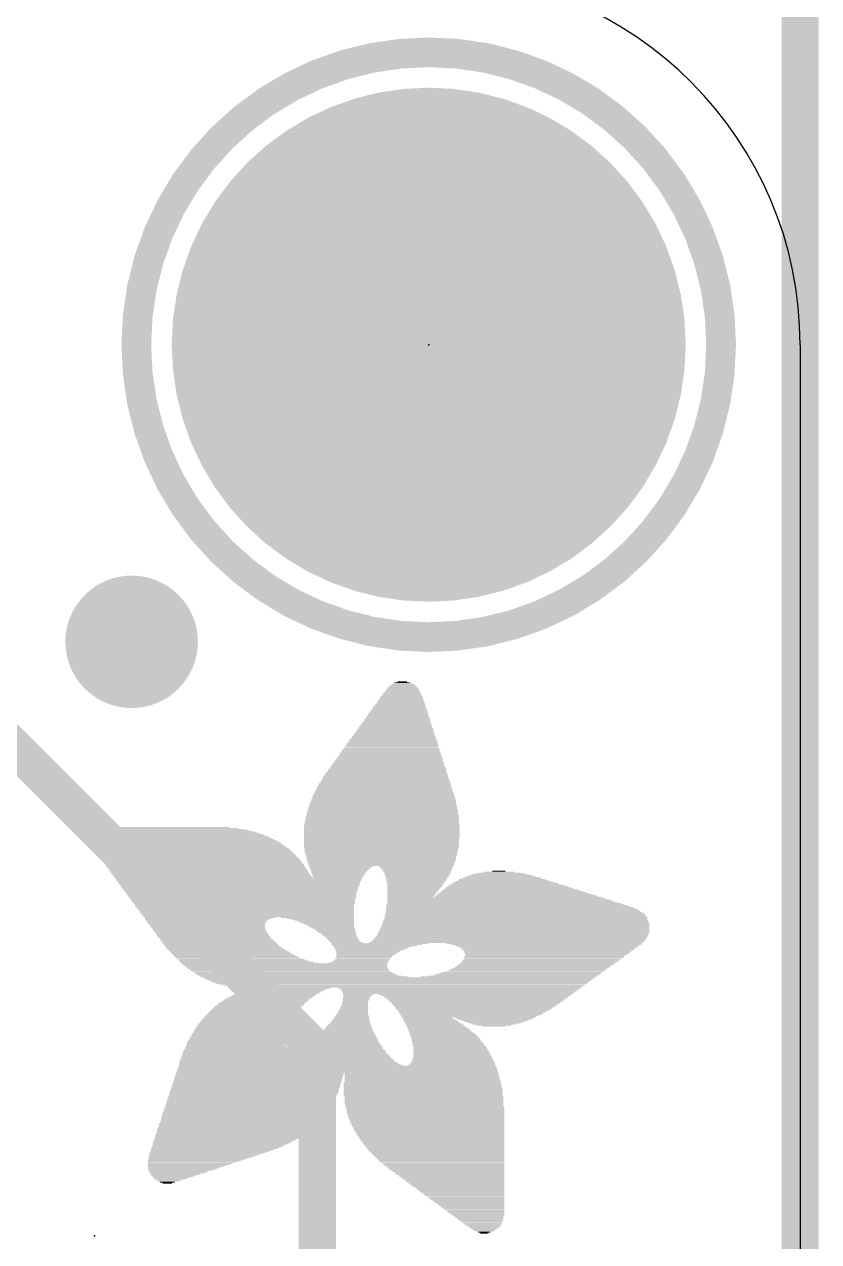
# Model space of a CAD drawing. Extents: x -0.1 to 25.5, y -0.1 to 27.2.
# Drawn here: x 20.09 to 25.53, y 14.19 to 22.51 of the extents above; entities that cross this region are included whole.
import ezdxf

# ---------------------------------------------------------------- set-up
doc = ezdxf.new("R2010")
doc.units = 0
for name, color, linetype in [('1', 12, 'CONTINUOUS'), ('16', 132, 'CONTINUOUS'), ('17', 110, 'CONTINUOUS'), ('18', 110, 'CONTINUOUS'), ('20', 53, 'CONTINUOUS'), ('21', 40, 'CONTINUOUS'), ('23', 53, 'CONTINUOUS')]:
    doc.layers.add(name, color=color, linetype=linetype)

# ---------------------------------------------------------------- blocks, each defined once
blk = doc.blocks.new('ROUNDP')
at = {"const_width": 0.5}
blk.add_lwpolyline([(0, -0.25, 1), (0, 0.25, 1), (0, -0.25)], format="xyb", dxfattribs=at)
blk = doc.blocks.new('RECT')
blk.add_solid([(-0.5, -0.5), (0.5, -0.5), (-0.5, 0.5), (0.5, 0.5)])
blk = doc.blocks.new('ROUNDV')
at = {"const_width": 0.5}
blk.add_lwpolyline([(0, -0.25, 1), (0, 0.25, 1), (0, -0.25)], format="xyb", dxfattribs=at)

msp = doc.modelspace()

# ---------------------------------------------------------------- linework, layer by layer
at = {"layer": '1', "const_width": 0.254}
for points in [[(25.4, 22.86), (25.4, 0)], [(18.796, 18.796), (22.098, 15.494)], [(22.098, 15.494), (22.098, 12.692)]]:
    msp.add_lwpolyline(points, dxfattribs=at)
at = {"layer": '1', "const_width": 0.127}
for points in [[(22.1615, 15.494, 1), (22.0345, 15.494)], [(22.0531, 15.4491, 1), (22.1429, 15.5389)]]:
    msp.add_lwpolyline(points, format="xyb", dxfattribs=at)
at = {"layer": '16', "const_width": 0.254}
msp.add_lwpolyline([(25.4, 22.86), (25.4, 0)], dxfattribs=at)
at = {"layer": '20'}
msp.add_line((25.4, 20.32), (25.4, 2.54), dxfattribs=at)
msp.add_arc((22.86, 20.32), 2.54, 0, 90, dxfattribs=at)
at = {"layer": '21', "const_width": 0.2032}
msp.add_lwpolyline([(22.86, 18.32, 1), (22.86, 22.32, 1), (22.86, 18.32)], format="xyb", dxfattribs=at)
at = {"layer": '23'}
for p in [(22.86, 20.32), (20.574, 14.224)]:
    msp.add_point(p, dxfattribs=at)

# ---------------------------------------------------------------- block references
at = {"layer": '17', "xscale": 3.516, "yscale": 3.516}
msp.add_blockref('ROUNDP', (22.86, 20.32), dxfattribs=at)
msp.add_blockref('ROUNDP', (22.86, 20.32), dxfattribs=at)
at = {"layer": '18', "xscale": 0.9064, "yscale": 0.9064}
msp.add_blockref('ROUNDV', (20.828, 18.288), dxfattribs=at)
msp.add_blockref('ROUNDV', (20.828, 18.288), dxfattribs=at)
at = {"layer": '21'}
for p, xscale, yscale in [((22.6822, 17.9832), 0.1842, 0.0064), ((22.6822, 17.9896), 0.1714, 0.0063), ((22.6854, 17.9959), 0.1524, 0.0064), ((22.6822, 18.0023), 0.1334, 0.0063), ((22.679, 18.0086), 0.1016, 0.0064), ((22.6791, 18.015), 0.0635, 0.0063), ((22.6727, 17.907), 0.2921, 0.0064), ((22.6727, 17.9007), 0.2921, 0.0063), ((22.6759, 17.9134), 0.2857, 0.0063), ((22.6759, 17.9197), 0.2731, 0.0064), ((22.6759, 17.9324), 0.2603, 0.0064), ((22.6791, 17.9261), 0.2667, 0.0063), ((22.679, 17.9388), 0.254, 0.0063), ((22.6791, 17.9451), 0.2413, 0.0064), ((22.6822, 17.9515), 0.235, 0.0063), ((22.6822, 17.9642), 0.2222, 0.0063), ((22.6822, 17.9578), 0.2222, 0.0064), ((22.6822, 17.9705), 0.2096, 0.0064), ((22.6822, 17.9769), 0.1968, 0.0063), ((22.6568, 17.8181), 0.3874, 0.0064), ((22.6568, 17.8245), 0.3746, 0.0063), ((22.66, 17.8372), 0.3683, 0.0063), ((22.66, 17.8308), 0.3683, 0.0064), ((22.66, 17.8435), 0.3556, 0.0064), ((22.6632, 17.8498), 0.3493, 0.0063), ((22.6632, 17.8626), 0.3365, 0.0063), ((22.6664, 17.8562), 0.3429, 0.0064), ((22.6663, 17.8689), 0.3302, 0.0064), ((22.6695, 17.8753), 0.3238, 0.0063), ((22.6695, 17.888), 0.3112, 0.0063), ((22.6695, 17.8816), 0.3112, 0.0064), ((22.6727, 17.8943), 0.3048, 0.0064), ((22.641, 17.7355), 0.4699, 0.0063), ((22.6409, 17.7419), 0.4572, 0.0064), ((22.6441, 17.7546), 0.4508, 0.0064), ((22.6441, 17.7483), 0.4508, 0.0063), ((22.6472, 17.761), 0.4445, 0.0063), ((22.6473, 17.7736), 0.4318, 0.0063), ((22.6473, 17.7673), 0.4318, 0.0064), ((22.6472, 17.78), 0.4191, 0.0064), ((22.6505, 17.7927), 0.4127, 0.0064), ((22.6505, 17.7864), 0.4127, 0.0063), ((22.6536, 17.7991), 0.4064, 0.0063), ((22.6537, 17.8054), 0.3937, 0.0064), ((22.6568, 17.8117), 0.3874, 0.0063), ((22.6251, 17.6593), 0.5525, 0.0063), ((22.6251, 17.653), 0.5525, 0.0064), ((22.6251, 17.6657), 0.5397, 0.0064), ((22.6282, 17.6721), 0.5334, 0.0063), ((22.6314, 17.6784), 0.527, 0.0064), ((22.6283, 17.6848), 0.5207, 0.0063), ((22.6314, 17.6911), 0.5144, 0.0064), ((22.6314, 17.7038), 0.5016, 0.0064), ((22.6346, 17.6974), 0.508, 0.0063), ((22.6346, 17.7102), 0.4953, 0.0063), ((22.6378, 17.7165), 0.4889, 0.0064), ((22.6378, 17.7292), 0.4763, 0.0064), ((22.6378, 17.7229), 0.4763, 0.0063), ((22.606, 17.5705), 0.6414, 0.0063), ((22.6092, 17.5768), 0.635, 0.0064), ((22.6091, 17.5895), 0.6223, 0.0064), ((22.6124, 17.5831), 0.6287, 0.0063), ((22.6124, 17.5959), 0.6159, 0.0063), ((22.6155, 17.6022), 0.6096, 0.0064), ((22.6156, 17.6149), 0.5969, 0.0064), ((22.6156, 17.6086), 0.5969, 0.0063), ((22.6187, 17.6212), 0.5906, 0.0063), ((22.6187, 17.6276), 0.5778, 0.0064), ((22.6219, 17.6403), 0.5715, 0.0064), ((22.6219, 17.634), 0.5715, 0.0063), ((22.6219, 17.6467), 0.5588, 0.0063), ((22.5902, 17.4879), 0.7239, 0.0064), ((22.5933, 17.4943), 0.7176, 0.0063), ((22.5933, 17.5069), 0.7048, 0.0063), ((22.5965, 17.5006), 0.7112, 0.0064), ((22.5965, 17.5133), 0.6985, 0.0064), ((22.5965, 17.526), 0.6858, 0.0064), ((22.5997, 17.5197), 0.6921, 0.0063), ((22.5997, 17.5324), 0.6795, 0.0063), ((22.5997, 17.545), 0.6667, 0.0063), ((22.6029, 17.5387), 0.6731, 0.0064), ((22.6028, 17.5514), 0.6604, 0.0064), ((22.606, 17.5578), 0.654, 0.0063), ((22.606, 17.5641), 0.6414, 0.0064), ((22.5743, 17.399), 0.8191, 0.0064), ((22.5743, 17.4117), 0.8065, 0.0064), ((22.5743, 17.4054), 0.8065, 0.0063), ((22.5775, 17.4181), 0.8001, 0.0063), ((22.5806, 17.4244), 0.7938, 0.0064), ((22.5806, 17.4371), 0.781, 0.0064), ((22.5806, 17.4307), 0.781, 0.0063), ((22.5806, 17.4435), 0.7684, 0.0063), ((22.5838, 17.4562), 0.762, 0.0063), ((22.5838, 17.4498), 0.762, 0.0064), ((22.587, 17.4625), 0.7557, 0.0064), ((22.587, 17.4688), 0.7429, 0.0063), ((22.5901, 17.4816), 0.7366, 0.0063), ((22.5901, 17.4752), 0.7366, 0.0064), ((22.5584, 17.3164), 0.9017, 0.0063), ((22.5616, 17.3228), 0.8953, 0.0064), ((22.5616, 17.3355), 0.8827, 0.0064), ((22.5616, 17.3292), 0.8827, 0.0063), ((22.5648, 17.3419), 0.8763, 0.0063), ((22.5647, 17.3545), 0.8636, 0.0063), ((22.5647, 17.3482), 0.8636, 0.0064), ((22.5679, 17.3609), 0.8572, 0.0064), ((22.5648, 17.3673), 0.8509, 0.0063), ((22.5679, 17.3736), 0.8446, 0.0064), ((22.5679, 17.3863), 0.8318, 0.0064), ((22.5711, 17.38), 0.8382, 0.0063), ((22.571, 17.3926), 0.8255, 0.0063), ((22.552, 17.2402), 0.9652, 0.0063), ((22.552, 17.2339), 0.9652, 0.0064), ((22.5521, 17.253), 0.9525, 0.0063), ((22.5552, 17.2466), 0.9588, 0.0064), ((22.552, 17.2657), 0.9398, 0.0063), ((22.5552, 17.2593), 0.9462, 0.0064), ((22.5552, 17.2783), 0.9334, 0.0063), ((22.5552, 17.272), 0.9334, 0.0064), ((22.5552, 17.2911), 0.9208, 0.0063), ((22.5584, 17.2847), 0.9271, 0.0064), ((22.5584, 17.3038), 0.9144, 0.0063), ((22.5584, 17.2974), 0.9144, 0.0064), ((22.5584, 17.3101), 0.9017, 0.0064), ((22.5457, 17.1577), 1.016, 0.0064), ((22.5457, 17.1514), 1.016, 0.0063), ((22.5457, 17.1768), 1.0033, 0.0063), ((22.5489, 17.1704), 1.0097, 0.0064), ((22.5489, 17.164), 1.0097, 0.0063), ((22.5489, 17.1958), 0.9969, 0.0064), ((22.5489, 17.1895), 0.9969, 0.0063), ((22.5489, 17.1831), 0.9969, 0.0064), ((22.552, 17.2021), 0.9906, 0.0063), ((22.5489, 17.2085), 0.9843, 0.0064), ((22.5489, 17.2276), 0.9715, 0.0063), ((22.5521, 17.2212), 0.9779, 0.0064), ((22.5521, 17.2149), 0.9779, 0.0063), ((22.5425, 17.0942), 1.0478, 0.0064), ((22.5425, 17.0878), 1.0478, 0.0063), ((22.5425, 17.0815), 1.0478, 0.0064), ((22.5425, 17.0752), 1.0478, 0.0063), ((22.5425, 17.0688), 1.0478, 0.0064), ((22.5425, 17.1196), 1.035, 0.0064), ((22.5425, 17.1133), 1.035, 0.0063), ((22.5425, 17.1069), 1.035, 0.0064), ((22.5457, 17.1006), 1.0414, 0.0063), ((22.5457, 17.1387), 1.0287, 0.0063), ((22.5457, 17.1323), 1.0287, 0.0064), ((22.5457, 17.1259), 1.0287, 0.0063), ((22.5457, 17.145), 1.016, 0.0064), ((21.155, 16.9863), 1.0414, 0.0063), ((21.1455, 16.9926), 1.0096, 0.0064), ((21.1392, 16.999), 0.9715, 0.0063), ((21.1297, 17.0053), 0.9271, 0.0064), ((21.117, 17.0116), 0.8763, 0.0063), ((21.1011, 17.018), 0.7937, 0.0064), ((22.5393, 17.0307), 1.0668, 0.0064), ((22.5393, 17.0244), 1.0668, 0.0063), ((22.5393, 17.018), 1.0668, 0.0064), ((22.5393, 17.0116), 1.0668, 0.0063), ((22.5393, 17.0053), 1.0668, 0.0064), ((22.5393, 16.999), 1.0668, 0.0063), ((22.5393, 16.9926), 1.0668, 0.0064), ((22.5393, 16.9863), 1.0668, 0.0063), ((22.5394, 17.0625), 1.0541, 0.0063), ((22.5394, 17.0561), 1.0541, 0.0064), ((22.5394, 17.0497), 1.0541, 0.0063), ((22.5394, 17.0434), 1.0541, 0.0064), ((22.5394, 17.0371), 1.0541, 0.0063), ((21.2122, 16.9228), 1.2319, 0.0063), ((21.2185, 16.9164), 1.2446, 0.0064), ((21.2217, 16.9101), 1.251, 0.0063), ((21.228, 16.9037), 1.2637, 0.0064), ((21.1963, 16.9418), 1.1874, 0.0064), ((21.209, 16.9291), 1.2128, 0.0064), ((21.2027, 16.9354), 1.2001, 0.0063), ((21.1931, 16.9482), 1.1684, 0.0063), ((21.1805, 16.9609), 1.1303, 0.0063), ((21.1899, 16.9545), 1.1493, 0.0064), ((21.1773, 16.9672), 1.1113, 0.0064), ((21.1614, 16.9799), 1.0668, 0.0064), ((21.1709, 16.9735), 1.0858, 0.0063), ((22.5393, 16.9799), 1.0668, 0.0064), ((22.5393, 16.9735), 1.0668, 0.0063), ((22.5393, 16.9672), 1.0668, 0.0064), ((22.5393, 16.9609), 1.0668, 0.0063), ((22.5393, 16.9545), 1.0668, 0.0064), ((22.5393, 16.9482), 1.0668, 0.0063), ((22.5362, 16.9418), 1.0605, 0.0064), ((22.5362, 16.9354), 1.0605, 0.0063), ((22.5362, 16.9291), 1.0605, 0.0064), ((22.5362, 16.9228), 1.0605, 0.0063), ((22.5362, 16.9164), 1.0605, 0.0064), ((22.5362, 16.9101), 1.0605, 0.0063), ((22.5362, 16.9037), 1.0605, 0.0064), ((21.228, 16.8973), 1.2763, 0.0063), ((21.2344, 16.891), 1.289, 0.0064), ((21.2376, 16.8847), 1.2954, 0.0063), ((21.2471, 16.872), 1.3144, 0.0063), ((21.2408, 16.8783), 1.3017, 0.0064), ((21.2535, 16.8656), 1.3145, 0.0064), ((21.2566, 16.8592), 1.3208, 0.0063), ((21.2598, 16.8529), 1.3272, 0.0064), ((21.263, 16.8466), 1.3335, 0.0063), ((21.2693, 16.8402), 1.3335, 0.0064), ((21.2725, 16.8339), 1.3398, 0.0063), ((21.282, 16.8211), 1.3462, 0.0063), ((21.2789, 16.8275), 1.3399, 0.0064), ((22.5329, 16.8783), 1.0541, 0.0064), ((22.5362, 16.8973), 1.0605, 0.0063), ((22.5362, 16.891), 1.0605, 0.0064), ((22.5362, 16.8847), 1.0605, 0.0063), ((22.533, 16.8466), 1.0414, 0.0063), ((22.5362, 16.872), 1.0477, 0.0063), ((22.5362, 16.8656), 1.0477, 0.0064), ((22.5362, 16.8592), 1.0477, 0.0063), ((22.5362, 16.8529), 1.0477, 0.0064), ((22.5329, 16.8211), 1.0287, 0.0063), ((22.5362, 16.8402), 1.0351, 0.0064), ((22.5362, 16.8339), 1.0351, 0.0063), ((22.5362, 16.8275), 1.0351, 0.0064), ((21.2884, 16.8148), 1.3462, 0.0064), ((21.2916, 16.8085), 1.3525, 0.0063), ((21.2979, 16.8021), 1.3526, 0.0064), ((21.3011, 16.7958), 1.3589, 0.0063), ((21.3074, 16.7894), 1.3589, 0.0064), ((21.3106, 16.783), 1.3526, 0.0063), ((21.317, 16.7767), 1.3525, 0.0064), ((21.3202, 16.7704), 1.3589, 0.0063), ((21.3265, 16.764), 1.3589, 0.0064), ((21.3297, 16.7577), 1.3525, 0.0063), ((21.3329, 16.7513), 1.3589, 0.0064), ((21.3392, 16.7449), 1.3589, 0.0063), ((21.3423, 16.7386), 1.3525, 0.0064), ((22.533, 16.7958), 1.016, 0.0063), ((22.5362, 16.8148), 1.0223, 0.0064), ((22.5362, 16.8085), 1.0223, 0.0063), ((22.5362, 16.8021), 1.0223, 0.0064), ((22.5329, 16.7767), 1.0033, 0.0064), ((22.5362, 16.7894), 1.0097, 0.0064), ((22.5362, 16.783), 1.0097, 0.0063), ((22.533, 16.7577), 0.9906, 0.0063), ((22.5362, 16.7704), 0.9969, 0.0063), ((22.5362, 16.764), 0.9969, 0.0064), ((22.2599, 16.7513), 0.4318, 0.0064), ((22.2536, 16.7449), 0.4191, 0.0063), ((22.2536, 16.7386), 0.4064, 0.0064), ((22.7743, 16.7513), 0.508, 0.0064), ((22.7743, 16.7449), 0.4953, 0.0063), ((22.7775, 16.7386), 0.4889, 0.0064), ((21.3487, 16.7323), 1.3526, 0.0063), ((21.3519, 16.7259), 1.3589, 0.0064), ((21.3551, 16.7196), 1.3525, 0.0063), ((21.3614, 16.7132), 1.3526, 0.0064), ((21.3646, 16.7068), 1.3589, 0.0063), ((21.3678, 16.7005), 1.3525, 0.0064), ((21.3741, 16.6942), 1.3526, 0.0063), ((21.3804, 16.6878), 1.3525, 0.0064), ((21.3804, 16.6815), 1.3525, 0.0063), ((21.3868, 16.6751), 1.3526, 0.0064), ((21.3932, 16.6687), 1.3525, 0.0063), ((21.5614, 16.6624), 1.6764, 0.0064), ((21.5614, 16.6561), 1.6764, 0.0063), ((21.5615, 16.6497), 1.6637, 0.0064), ((22.2504, 16.7323), 0.4, 0.0063), ((22.2473, 16.7259), 0.3937, 0.0064), ((22.2472, 16.7196), 0.381, 0.0063), ((22.2441, 16.7132), 0.3747, 0.0064), ((22.2409, 16.7068), 0.3683, 0.0063), ((22.2409, 16.6942), 0.3556, 0.0063), ((22.2377, 16.6878), 0.3492, 0.0064), ((22.2441, 16.7005), 0.3619, 0.0064), ((22.2409, 16.6815), 0.3429, 0.0063), ((22.2377, 16.6751), 0.3366, 0.0064), ((22.2409, 16.6687), 0.3302, 0.0063), ((22.7806, 16.7323), 0.4826, 0.0063), ((22.7807, 16.7259), 0.4699, 0.0064), ((22.7807, 16.7196), 0.4699, 0.0063), ((22.7806, 16.7132), 0.4572, 0.0064), ((22.7838, 16.7068), 0.4508, 0.0063), ((22.7807, 16.7005), 0.4445, 0.0064), ((22.7807, 16.6942), 0.4445, 0.0063), ((22.7806, 16.6878), 0.4318, 0.0064), ((22.7806, 16.6815), 0.4318, 0.0063), ((22.7775, 16.6751), 0.4255, 0.0064), ((22.7775, 16.6687), 0.4127, 0.0063), ((22.7775, 16.6624), 0.4127, 0.0064), ((22.7743, 16.6561), 0.4064, 0.0063), ((22.7711, 16.6497), 0.4, 0.0064), ((23.3712, 16.6497), 0.6477, 0.0064), ((23.368, 16.6561), 0.616, 0.0063), ((23.3617, 16.6624), 0.5905, 0.0064), ((23.3585, 16.6687), 0.5461, 0.0063), ((23.3585, 16.6751), 0.5207, 0.0064), ((23.3553, 16.6815), 0.4762, 0.0063), ((23.3522, 16.6878), 0.4445, 0.0064), ((23.3521, 16.6942), 0.4064, 0.0063), ((23.349, 16.7005), 0.3493, 0.0064), ((23.3458, 16.7068), 0.2921, 0.0063), ((23.3426, 16.7132), 0.2096, 0.0064), ((23.3394, 16.7196), 0.0889, 0.0063), ((21.5646, 16.6434), 1.6574, 0.0063), ((21.5646, 16.637), 1.6446, 0.0064), ((21.5646, 16.6306), 1.6446, 0.0063), ((21.5678, 16.6243), 1.6383, 0.0064), ((21.5678, 16.618), 1.6256, 0.0063), ((21.5678, 16.6116), 1.6256, 0.0064), ((21.5678, 16.6053), 1.6129, 0.0063), ((21.5709, 16.5989), 1.6065, 0.0064), ((21.5741, 16.5925), 1.6002, 0.0063), ((21.5741, 16.5862), 1.6002, 0.0064), ((21.5741, 16.5799), 1.5875, 0.0063), ((21.5773, 16.5735), 1.5812, 0.0064), ((21.5805, 16.5672), 1.5748, 0.0063), ((22.7711, 16.6434), 0.4, 0.0063), ((22.7711, 16.637), 0.3874, 0.0064), ((22.7679, 16.6306), 0.381, 0.0063), ((22.7647, 16.6243), 0.3747, 0.0064), ((22.7647, 16.618), 0.3747, 0.0063), ((22.7615, 16.6116), 0.3683, 0.0064), ((22.7584, 16.6053), 0.362, 0.0063), ((22.7552, 16.5989), 0.3556, 0.0064), ((22.7552, 16.5925), 0.3556, 0.0063), ((22.7521, 16.5862), 0.3493, 0.0064), ((22.7489, 16.5799), 0.3429, 0.0063), ((22.7457, 16.5735), 0.3366, 0.0064), ((22.7425, 16.5672), 0.3302, 0.0063), ((23.4411, 16.5672), 1.0287, 0.0063), ((23.4379, 16.5735), 0.9969, 0.0064), ((23.4315, 16.5799), 0.9716, 0.0063), ((23.422, 16.5862), 0.9398, 0.0064), ((23.4188, 16.5925), 0.9208, 0.0063), ((23.4124, 16.5989), 0.8827, 0.0064), ((23.4061, 16.6053), 0.8572, 0.0063), ((23.3998, 16.6116), 0.8319, 0.0064), ((23.3966, 16.618), 0.8001, 0.0063), ((23.3903, 16.6243), 0.7747, 0.0064), ((23.3839, 16.6306), 0.7366, 0.0063), ((23.3807, 16.637), 0.7176, 0.0064), ((23.3743, 16.6434), 0.6795, 0.0063), ((21.5773, 16.5608), 1.5684, 0.0064), ((21.5805, 16.5544), 1.5621, 0.0063), ((21.5837, 16.5481), 1.5557, 0.0064), ((21.5868, 16.5418), 1.5494, 0.0063), ((21.5868, 16.5354), 1.5494, 0.0064), ((21.5869, 16.5291), 1.5367, 0.0063), ((21.59, 16.5227), 1.5304, 0.0064), ((21.5932, 16.5163), 1.524, 0.0063), ((21.5932, 16.51), 1.524, 0.0064), ((21.5964, 16.5037), 1.5177, 0.0063), ((21.5996, 16.4973), 1.5113, 0.0064), ((21.5995, 16.491), 1.4986, 0.0063), ((21.5995, 16.4846), 1.4986, 0.0064), ((23.3807, 16.491), 1.6192, 0.0063), ((23.3934, 16.4846), 1.6446, 0.0064), ((22.7425, 16.5608), 0.3302, 0.0064), ((22.7394, 16.5544), 0.3239, 0.0063), ((22.7362, 16.5481), 0.3175, 0.0064), ((22.733, 16.5418), 0.3112, 0.0063), ((23.3172, 16.5354), 1.4796, 0.0064), ((23.3236, 16.5291), 1.4923, 0.0063), ((23.3362, 16.5227), 1.5177, 0.0064), ((23.3458, 16.5163), 1.5367, 0.0063), ((23.3553, 16.51), 1.5558, 0.0064), ((23.3648, 16.5037), 1.5748, 0.0063), ((23.3775, 16.4973), 1.6002, 0.0064), ((23.4664, 16.5418), 1.143, 0.0063), ((23.4601, 16.5481), 1.1049, 0.0064), ((23.4569, 16.5544), 1.0858, 0.0063), ((23.4474, 16.5608), 1.0541, 0.0064), ((21.6027, 16.4782), 1.4922, 0.0063), ((21.6059, 16.4719), 1.4859, 0.0064), ((21.6059, 16.4656), 1.4859, 0.0063), ((21.609, 16.4592), 1.4795, 0.0064), ((21.6122, 16.4529), 1.4732, 0.0063), ((21.6154, 16.4465), 1.4668, 0.0064), ((21.6154, 16.4401), 1.4668, 0.0063), ((21.6186, 16.4338), 1.4605, 0.0064), ((21.6218, 16.4275), 1.4541, 0.0063), ((21.6249, 16.4211), 1.4478, 0.0064), ((21.6249, 16.4148), 1.4478, 0.0063), ((21.6281, 16.4084), 1.4414, 0.0064), ((21.3646, 16.402), 0.9017, 0.0063), ((22.098, 16.402), 0.5016, 0.0063), ((23.4505, 16.4211), 1.7843, 0.0064), ((23.4505, 16.4148), 1.7843, 0.0063), ((23.4537, 16.4084), 1.7907, 0.0064), ((23.4569, 16.402), 1.797, 0.0063), ((23.441, 16.4401), 1.7526, 0.0063), ((23.4442, 16.4338), 1.759, 0.0064), ((23.4505, 16.4275), 1.7717, 0.0063), ((23.4347, 16.4465), 1.7399, 0.0064), ((23.403, 16.4782), 1.6637, 0.0063), ((23.4124, 16.4719), 1.6827, 0.0064), ((23.4188, 16.4656), 1.6954, 0.0063), ((23.4284, 16.4592), 1.7145, 0.0064), ((23.4347, 16.4529), 1.7272, 0.0063), ((21.3519, 16.3957), 0.8636, 0.0064), ((21.3423, 16.3894), 0.8445, 0.0063), ((21.3423, 16.383), 0.8319, 0.0064), ((21.3423, 16.3767), 0.8191, 0.0063), ((21.3392, 16.3703), 0.8128, 0.0064), ((21.3423, 16.3639), 0.8065, 0.0063), ((21.3423, 16.3576), 0.7937, 0.0064), ((21.3455, 16.3513), 0.7874, 0.0063), ((21.3455, 16.3449), 0.7874, 0.0064), ((21.3487, 16.3386), 0.781, 0.0063), ((21.3519, 16.3322), 0.7747, 0.0064), ((21.3583, 16.3258), 0.7747, 0.0063), ((21.3583, 16.3195), 0.7747, 0.0064), ((22.1202, 16.3957), 0.4572, 0.0064), ((22.1361, 16.3894), 0.4254, 0.0063), ((22.1456, 16.383), 0.4064, 0.0064), ((22.1552, 16.3767), 0.3873, 0.0063), ((22.1615, 16.3703), 0.3746, 0.0064), ((22.171, 16.3639), 0.3556, 0.0063), ((22.1774, 16.3576), 0.3429, 0.0064), ((22.1869, 16.3513), 0.3238, 0.0063), ((22.19, 16.3449), 0.3175, 0.0064), ((22.1964, 16.3386), 0.3048, 0.0063), ((22.206, 16.3322), 0.2985, 0.0064), ((22.2123, 16.3258), 0.2858, 0.0063), ((22.2187, 16.3195), 0.2731, 0.0064), ((23.4474, 16.3258), 1.8415, 0.0063), ((23.4474, 16.3195), 1.8415, 0.0064), ((23.4505, 16.3386), 1.8351, 0.0063), ((23.4505, 16.3322), 1.8351, 0.0064), ((23.4537, 16.3513), 1.8288, 0.0063), ((23.4537, 16.3449), 1.8288, 0.0064), ((23.4537, 16.3767), 1.8161, 0.0063), ((23.4537, 16.3703), 1.8161, 0.0064), ((23.4569, 16.3639), 1.8224, 0.0063), ((23.4569, 16.3576), 1.8224, 0.0064), ((23.4537, 16.3894), 1.8034, 0.0063), ((23.4569, 16.383), 1.8098, 0.0064), ((23.4569, 16.3957), 1.797, 0.0064), ((21.3614, 16.3132), 0.7684, 0.0063), ((21.3678, 16.3068), 0.7683, 0.0064), ((21.3709, 16.3005), 0.762, 0.0063), ((21.3741, 16.2941), 0.7684, 0.0064), ((21.3804, 16.2877), 0.7683, 0.0063), ((21.3836, 16.2814), 0.762, 0.0064), ((21.3868, 16.2751), 0.7684, 0.0063), ((21.3932, 16.2687), 0.7683, 0.0064), ((21.3995, 16.2624), 0.7684, 0.0063), ((21.4027, 16.256), 0.762, 0.0064), ((21.4091, 16.2496), 0.7747, 0.0063), ((21.4122, 16.2433), 0.7684, 0.0064), ((21.4217, 16.237), 0.7747, 0.0063), ((22.2218, 16.3132), 0.2667, 0.0063), ((22.2314, 16.3068), 0.2603, 0.0064), ((22.2345, 16.3005), 0.254, 0.0063), ((22.2409, 16.2941), 0.2413, 0.0064), ((22.2441, 16.2877), 0.2349, 0.0063), ((22.2504, 16.2814), 0.235, 0.0064), ((22.2568, 16.2751), 0.2223, 0.0063), ((22.2631, 16.2687), 0.2222, 0.0064), ((22.2662, 16.2624), 0.2159, 0.0063), ((22.2727, 16.256), 0.2159, 0.0064), ((22.2758, 16.2496), 0.2096, 0.0063), ((22.2822, 16.2433), 0.2095, 0.0064), ((22.2885, 16.237), 0.2096, 0.0063), ((23.3966, 16.237), 1.8669, 0.0063), ((23.4061, 16.2433), 1.8606, 0.0064), ((23.4093, 16.2496), 1.8669, 0.0063), ((23.4188, 16.2624), 1.8606, 0.0063), ((23.4188, 16.256), 1.8606, 0.0064), ((23.4252, 16.2687), 1.8605, 0.0064), ((23.4283, 16.2751), 1.8542, 0.0063), ((23.4347, 16.2877), 1.8542, 0.0063), ((23.4347, 16.2814), 1.8542, 0.0064), ((23.441, 16.3005), 1.8542, 0.0063), ((23.441, 16.2941), 1.8542, 0.0064), ((23.4442, 16.3132), 1.8478, 0.0063), ((23.4442, 16.3068), 1.8478, 0.0064), ((21.4281, 16.2306), 0.7747, 0.0064), ((21.4313, 16.2243), 0.7811, 0.0063), ((21.4376, 16.2179), 0.781, 0.0064), ((21.444, 16.2115), 0.7811, 0.0063), ((21.4503, 16.2052), 0.781, 0.0064), ((21.4566, 16.1989), 0.7937, 0.0063), ((21.463, 16.1925), 0.7938, 0.0064), ((21.4726, 16.1862), 0.8001, 0.0063), ((21.4789, 16.1798), 0.8001, 0.0064), ((21.4884, 16.1735), 0.8064, 0.0063), ((21.4979, 16.1671), 0.8128, 0.0064), ((21.5043, 16.1608), 0.8128, 0.0063), ((21.5138, 16.1544), 0.8192, 0.0064), ((22.298, 16.2306), 0.2159, 0.0064), ((22.3107, 16.2243), 0.2286, 0.0063), ((22.5044, 16.2179), 0.616, 0.0064), ((22.4917, 16.2115), 0.5778, 0.0063), ((22.4822, 16.2052), 0.5461, 0.0064), ((22.4663, 16.1925), 0.5016, 0.0064), ((22.4727, 16.1989), 0.5143, 0.0063), ((22.46, 16.1862), 0.4763, 0.0063), ((22.4536, 16.1798), 0.4636, 0.0064), ((22.4473, 16.1735), 0.4381, 0.0063), ((22.4441, 16.1671), 0.4318, 0.0064), ((22.4378, 16.1608), 0.4191, 0.0063), ((22.4314, 16.1544), 0.4064, 0.0064), ((22.6441, 16.2243), 0.4254, 0.0063), ((23.3903, 16.2306), 1.8669, 0.0064), ((23.6506, 16.2243), 1.3335, 0.0063), ((23.6633, 16.2179), 1.2954, 0.0064), ((23.6697, 16.2115), 1.2573, 0.0063), ((23.6728, 16.2052), 1.2382, 0.0064), ((23.6791, 16.1989), 1.2129, 0.0063), ((23.676, 16.1925), 1.1938, 0.0064), ((23.676, 16.1862), 1.1811, 0.0063), ((23.676, 16.1798), 1.1684, 0.0064), ((23.6728, 16.1735), 1.1494, 0.0063), ((23.6728, 16.1671), 1.1366, 0.0064), ((23.6697, 16.1608), 1.1303, 0.0063), ((23.6665, 16.1544), 1.1113, 0.0064), ((21.5234, 16.1481), 0.8255, 0.0063), ((21.5328, 16.1417), 0.8319, 0.0064), ((21.5392, 16.1354), 0.8446, 0.0063), ((21.5519, 16.129), 0.8446, 0.0064), ((21.5646, 16.1227), 0.8572, 0.0063), ((21.5741, 16.1163), 0.8636, 0.0064), ((21.5869, 16.11), 0.8763, 0.0063), ((21.5995, 16.1036), 0.889, 0.0064), ((21.6186, 16.0973), 0.9144, 0.0063), ((21.6376, 16.0909), 0.9398, 0.0064), ((21.8758, 16.0846), 1.4033, 0.0063), ((21.8789, 16.0782), 1.397, 0.0064), ((21.8853, 16.0719), 1.3843, 0.0063), ((22.3742, 16.0909), 0.4064, 0.0064), ((22.387, 16.0973), 0.3937, 0.0063), ((22.3965, 16.1036), 0.3747, 0.0064), ((22.4028, 16.11), 0.3746, 0.0063), ((22.4092, 16.1227), 0.3747, 0.0063), ((22.406, 16.1163), 0.3683, 0.0064), ((22.4282, 16.1481), 0.4, 0.0063), ((22.4219, 16.1417), 0.3873, 0.0064), ((22.4187, 16.1354), 0.381, 0.0063), ((22.4155, 16.129), 0.3746, 0.0064), ((23.5808, 16.0719), 1.0541, 0.0063), ((23.5903, 16.0782), 1.0605, 0.0064), ((23.5998, 16.0846), 1.0541, 0.0063), ((23.6061, 16.0909), 1.0541, 0.0064), ((23.6157, 16.0973), 1.0605, 0.0063), ((23.622, 16.1036), 1.0604, 0.0064), ((23.6284, 16.11), 1.0731, 0.0063), ((23.6347, 16.1163), 1.0732, 0.0064), ((23.641, 16.1227), 1.0731, 0.0063), ((23.6506, 16.1354), 1.0922, 0.0063), ((23.6474, 16.129), 1.0858, 0.0064), ((23.6633, 16.1481), 1.1049, 0.0063), ((23.6569, 16.1417), 1.0922, 0.0064), ((21.8885, 16.0655), 1.3779, 0.0064), ((21.8916, 16.0592), 1.3716, 0.0063), ((21.898, 16.0528), 1.3716, 0.0064), ((21.9044, 16.0465), 1.3589, 0.0063), ((21.9107, 16.0401), 1.3589, 0.0064), ((21.9202, 16.0338), 1.3526, 0.0063), ((21.9298, 16.0274), 1.3589, 0.0064), ((21.9393, 16.0211), 1.3525, 0.0063), ((21.952, 16.0147), 1.3653, 0.0064), ((21.9647, 16.0084), 1.3653, 0.0063), ((21.9869, 16.002), 1.3843, 0.0064), ((22.0123, 15.9957), 1.4224, 0.0063), ((22.6568, 15.9893), 2.6734, 0.0064), ((23.4061, 15.9957), 1.2002, 0.0063), ((23.4347, 16.002), 1.1557, 0.0064), ((23.4569, 16.0084), 1.124, 0.0063), ((23.4728, 16.0147), 1.1176, 0.0064), ((23.4886, 16.0211), 1.0985, 0.0063), ((23.5014, 16.0274), 1.0859, 0.0064), ((23.5173, 16.0338), 1.0795, 0.0063), ((23.5299, 16.0401), 1.0668, 0.0064), ((23.5395, 16.0465), 1.0605, 0.0063), ((23.5522, 16.0528), 1.0605, 0.0064), ((23.5617, 16.0592), 1.0541, 0.0063), ((23.5712, 16.0655), 1.0604, 0.0064), ((22.6568, 15.983), 2.6606, 0.0063), ((22.66, 15.9766), 2.6289, 0.0064), ((22.6632, 15.9703), 2.6099, 0.0063), ((22.6632, 15.9639), 2.5845, 0.0064), ((22.6695, 15.9576), 2.559, 0.0063), ((22.6759, 15.9512), 2.5337, 0.0064), ((22.6791, 15.9449), 2.5019, 0.0063), ((22.6885, 15.9385), 2.4701, 0.0064), ((22.7045, 15.9322), 2.4257, 0.0063), ((21.8726, 15.9004), 0.5334, 0.0064), ((21.8853, 15.9068), 0.5207, 0.0063), ((21.9075, 15.9131), 0.5144, 0.0064), ((21.9298, 15.9195), 0.5207, 0.0063), ((22.7997, 15.9258), 2.2098, 0.0064), ((23.0695, 15.9195), 1.6573, 0.0063), ((23.0728, 15.9131), 1.6383, 0.0064), ((23.0695, 15.9068), 1.6193, 0.0063), ((23.0695, 15.9004), 1.6065, 0.0064), ((21.7233, 15.8178), 0.5905, 0.0063), ((21.7329, 15.8242), 0.5842, 0.0064), ((21.7392, 15.8306), 0.5842, 0.0063), ((21.7488, 15.8369), 0.5779, 0.0064), ((21.7551, 15.8433), 0.5778, 0.0063), ((21.7678, 15.8496), 0.5778, 0.0064), ((21.7774, 15.8559), 0.5715, 0.0063), ((21.7869, 15.8623), 0.5651, 0.0064), ((21.7995, 15.8687), 0.5651, 0.0063), ((21.8091, 15.875), 0.5588, 0.0064), ((21.825, 15.8814), 0.5525, 0.0063), ((21.8377, 15.8877), 0.5525, 0.0064), ((21.8535, 15.8941), 0.5334, 0.0063), ((23.0632, 15.8941), 1.5938, 0.0063), ((22.3552, 15.8242), 0.1778, 0.0064), ((22.3552, 15.8178), 0.1778, 0.0063), ((23.0632, 15.8877), 1.5812, 0.0064), ((23.0569, 15.8814), 1.5685, 0.0063), ((22.3774, 15.875), 0.2096, 0.0064), ((22.3711, 15.8687), 0.1969, 0.0063), ((22.3647, 15.8559), 0.1842, 0.0063), ((22.3647, 15.8496), 0.1842, 0.0064), ((22.3615, 15.8433), 0.1778, 0.0063), ((22.3615, 15.8369), 0.1778, 0.0064), ((22.3584, 15.8306), 0.1715, 0.0063), ((22.3711, 15.8623), 0.1841, 0.0064), ((23.1775, 15.875), 1.3144, 0.0064), ((23.1838, 15.8687), 1.2891, 0.0063), ((23.1838, 15.8623), 1.2637, 0.0064), ((23.1838, 15.8559), 1.2509, 0.0063), ((23.1871, 15.8496), 1.2319, 0.0064), ((23.1838, 15.8433), 1.2129, 0.0063), ((23.1838, 15.8369), 1.2001, 0.0064), ((23.1838, 15.8306), 1.1875, 0.0063), ((23.1807, 15.8242), 1.1684, 0.0064), ((23.1806, 15.8178), 1.1557, 0.0063), ((21.6408, 15.7353), 0.6032, 0.0064), ((21.644, 15.7416), 0.5969, 0.0063), ((21.6503, 15.748), 0.5969, 0.0064), ((21.6567, 15.7544), 0.5969, 0.0063), ((21.6631, 15.7607), 0.5969, 0.0064), ((21.6694, 15.7671), 0.5969, 0.0063), ((21.6758, 15.7734), 0.5969, 0.0064), ((21.6821, 15.7797), 0.5969, 0.0063), ((21.6884, 15.7861), 0.5969, 0.0064), ((21.6948, 15.7925), 0.5969, 0.0063), ((21.698, 15.7988), 0.5905, 0.0064), ((21.7107, 15.8052), 0.5905, 0.0063), ((21.7138, 15.8115), 0.5842, 0.0064), ((22.3361, 15.7416), 0.2159, 0.0063), ((22.3361, 15.7353), 0.2159, 0.0064), ((22.3393, 15.748), 0.2096, 0.0064), ((22.3425, 15.7607), 0.2032, 0.0064), ((22.3425, 15.7544), 0.2032, 0.0063), ((22.3457, 15.7734), 0.1969, 0.0064), ((22.3457, 15.7671), 0.1969, 0.0063), ((22.3489, 15.7861), 0.1905, 0.0064), ((22.3489, 15.7797), 0.1905, 0.0063), ((22.352, 15.7988), 0.1842, 0.0064), ((22.352, 15.7925), 0.1842, 0.0063), ((22.3552, 15.8115), 0.1778, 0.0064), ((22.3552, 15.8052), 0.1778, 0.0063), ((23.1775, 15.8115), 1.1366, 0.0064), ((23.1775, 15.8052), 1.124, 0.0063), ((23.1744, 15.7988), 1.1049, 0.0064), ((23.1743, 15.7925), 1.0922, 0.0063), ((23.168, 15.7797), 1.0668, 0.0063), ((23.1712, 15.7861), 1.0731, 0.0064), ((23.1648, 15.7734), 1.0478, 0.0064), ((23.1648, 15.7671), 1.035, 0.0063), ((23.1616, 15.7607), 1.016, 0.0064), ((23.1553, 15.7544), 1.0033, 0.0063), ((23.1521, 15.748), 0.9842, 0.0064), ((23.1489, 15.7416), 0.9652, 0.0063), ((23.1457, 15.7353), 0.9589, 0.0064), ((21.5773, 15.6528), 0.616, 0.0063), ((21.5837, 15.6591), 0.6159, 0.0064), ((21.59, 15.6718), 0.616, 0.0064), ((21.5868, 15.6654), 0.6096, 0.0063), ((21.5964, 15.6782), 0.6159, 0.0063), ((21.5995, 15.6845), 0.6096, 0.0064), ((21.6059, 15.6909), 0.6096, 0.0063), ((21.6122, 15.7035), 0.6096, 0.0063), ((21.609, 15.6972), 0.6033, 0.0064), ((21.6186, 15.7099), 0.6096, 0.0064), ((21.6218, 15.7163), 0.6033, 0.0063), ((21.6281, 15.7226), 0.6032, 0.0064), ((21.6345, 15.729), 0.6033, 0.0063), ((22.3139, 15.6528), 0.3112, 0.0063), ((22.3171, 15.6591), 0.3048, 0.0064), ((22.3171, 15.6654), 0.2921, 0.0063), ((22.3203, 15.6718), 0.2857, 0.0064), ((22.3234, 15.6782), 0.2794, 0.0063), ((22.3235, 15.6845), 0.2667, 0.0064), ((22.3266, 15.6972), 0.2604, 0.0064), ((22.3266, 15.6909), 0.2604, 0.0063), ((22.3298, 15.7035), 0.254, 0.0063), ((22.3298, 15.7099), 0.2413, 0.0064), ((22.333, 15.7226), 0.2349, 0.0064), ((22.333, 15.7163), 0.2349, 0.0063), ((22.3361, 15.729), 0.2286, 0.0063), ((23.1394, 15.729), 0.9334, 0.0063), ((23.1331, 15.7226), 0.9207, 0.0064), ((22.8505, 15.7163), 0.3429, 0.0063), ((22.8569, 15.7099), 0.3429, 0.0064), ((22.8632, 15.7035), 0.3556, 0.0063), ((22.8727, 15.6972), 0.362, 0.0064), ((22.8758, 15.6909), 0.3683, 0.0063), ((22.8854, 15.6845), 0.3746, 0.0064), ((22.8886, 15.6782), 0.381, 0.0063), ((22.8981, 15.6718), 0.3874, 0.0064), ((22.9013, 15.6654), 0.3937, 0.0063), ((22.9077, 15.6591), 0.3937, 0.0064), ((22.914, 15.6528), 0.4064, 0.0063), ((23.3109, 15.7163), 0.5397, 0.0063), ((23.3109, 15.7099), 0.5143, 0.0064), ((23.3077, 15.7035), 0.4826, 0.0063), ((23.3109, 15.6972), 0.4509, 0.0064), ((23.3109, 15.6909), 0.4127, 0.0063), ((23.3109, 15.6845), 0.3747, 0.0064), ((23.3109, 15.6782), 0.3365, 0.0063), ((23.3077, 15.6718), 0.2921, 0.0064), ((23.3045, 15.6654), 0.235, 0.0063), ((23.3045, 15.6591), 0.1588, 0.0064), ((21.5456, 15.5766), 0.6413, 0.0063), ((21.5456, 15.5702), 0.6413, 0.0064), ((21.5487, 15.5893), 0.635, 0.0063), ((21.5487, 15.5829), 0.635, 0.0064), ((21.5519, 15.602), 0.6286, 0.0063), ((21.5519, 15.5956), 0.6286, 0.0064), ((21.5583, 15.6083), 0.6287, 0.0064), ((21.5615, 15.621), 0.6223, 0.0064), ((21.5615, 15.6147), 0.6223, 0.0063), ((21.5678, 15.6337), 0.6223, 0.0064), ((21.5678, 15.6274), 0.6223, 0.0063), ((21.5709, 15.6401), 0.6159, 0.0063), ((21.5773, 15.6464), 0.616, 0.0064), ((22.2854, 15.5702), 0.4445, 0.0064), ((22.2917, 15.5766), 0.4318, 0.0063), ((22.2917, 15.5829), 0.4191, 0.0064), ((22.2949, 15.5893), 0.4127, 0.0063), ((22.298, 15.5956), 0.3937, 0.0064), ((22.3012, 15.602), 0.3874, 0.0063), ((22.3012, 15.6083), 0.3746, 0.0064), ((22.3043, 15.6147), 0.3683, 0.0063), ((22.3044, 15.621), 0.3556, 0.0064), ((22.3076, 15.6274), 0.3493, 0.0063), ((22.3107, 15.6401), 0.3302, 0.0063), ((22.3107, 15.6337), 0.3302, 0.0064), ((22.3139, 15.6464), 0.3112, 0.0064), ((22.9203, 15.6464), 0.4064, 0.0064), ((22.9267, 15.6401), 0.4191, 0.0063), ((22.9331, 15.6337), 0.4191, 0.0064), ((22.9362, 15.6274), 0.4254, 0.0063), ((22.9394, 15.621), 0.4318, 0.0064), ((22.9489, 15.6147), 0.4382, 0.0063), ((22.952, 15.6083), 0.4445, 0.0064), ((22.9552, 15.602), 0.4509, 0.0063), ((22.9616, 15.5956), 0.4508, 0.0064), ((22.9648, 15.5893), 0.4572, 0.0063), ((22.968, 15.5829), 0.4635, 0.0064), ((22.9743, 15.5766), 0.4636, 0.0063), ((22.9775, 15.5702), 0.4699, 0.0064), ((21.8726, 15.4877), 1.3843, 0.0063), ((21.8694, 15.5004), 1.3652, 0.0063), ((21.8726, 15.494), 1.3716, 0.0064), ((21.5487, 15.5131), 0.7112, 0.0063), ((21.8694, 15.5067), 1.3526, 0.0064), ((21.5392, 15.5258), 0.6794, 0.0063), ((21.5456, 15.5194), 0.6921, 0.0064), ((21.536, 15.5448), 0.6604, 0.0064), ((21.5392, 15.5385), 0.6668, 0.0063), ((21.5424, 15.5321), 0.6731, 0.0064), ((21.5392, 15.5575), 0.654, 0.0064), ((21.5392, 15.5512), 0.654, 0.0063), ((21.5424, 15.5639), 0.6477, 0.0063), ((22.2441, 15.5131), 0.6033, 0.0063), ((22.2536, 15.5194), 0.5715, 0.0064), ((22.2599, 15.5258), 0.5461, 0.0063), ((22.2663, 15.5321), 0.5334, 0.0064), ((22.2695, 15.5385), 0.5143, 0.0063), ((22.2727, 15.5448), 0.4953, 0.0064), ((22.279, 15.5512), 0.4826, 0.0063), ((22.279, 15.5575), 0.4699, 0.0064), ((22.2853, 15.5639), 0.4572, 0.0063), ((22.9775, 15.5639), 0.4699, 0.0063), ((22.9807, 15.5575), 0.4763, 0.0064), ((22.987, 15.5512), 0.4762, 0.0063), ((22.9902, 15.5448), 0.4826, 0.0064), ((22.9933, 15.5385), 0.4889, 0.0063), ((22.9933, 15.5321), 0.4889, 0.0064), ((22.9966, 15.5258), 0.4953, 0.0063), ((23.0092, 15.5004), 0.508, 0.0063), ((23.0092, 15.494), 0.508, 0.0064), ((23.0124, 15.4877), 0.5144, 0.0063), ((23.0029, 15.5194), 0.4953, 0.0064), ((23.0061, 15.5131), 0.5017, 0.0063), ((23.0061, 15.5067), 0.5017, 0.0064), ((21.8916, 15.4178), 1.4732, 0.0064), ((21.898, 15.4115), 1.4859, 0.0063), ((21.9012, 15.4051), 1.4923, 0.0064), ((21.8917, 15.4242), 1.4605, 0.0063), ((21.8885, 15.4305), 1.4541, 0.0064), ((21.8789, 15.4559), 1.4224, 0.0064), ((21.8821, 15.4496), 1.4288, 0.0063), ((21.8853, 15.4432), 1.4351, 0.0064), ((21.8885, 15.4369), 1.4415, 0.0063), ((21.8789, 15.4623), 1.4097, 0.0063), ((21.8758, 15.4686), 1.4033, 0.0064), ((21.8726, 15.4813), 1.3843, 0.0064), ((21.8758, 15.475), 1.3907, 0.0063), ((23.0251, 15.4051), 0.5778, 0.0064), ((23.0251, 15.4178), 0.5652, 0.0064), ((23.0251, 15.4115), 0.5652, 0.0063), ((23.022, 15.4369), 0.5461, 0.0063), ((23.0251, 15.4305), 0.5524, 0.0064), ((23.0251, 15.4242), 0.5524, 0.0063), ((23.0219, 15.4559), 0.5334, 0.0064), ((23.0219, 15.4496), 0.5334, 0.0063), ((23.0251, 15.4432), 0.5398, 0.0064), ((23.0156, 15.4813), 0.5207, 0.0064), ((23.0156, 15.475), 0.5207, 0.0063), ((23.0188, 15.4686), 0.5271, 0.0064), ((23.0188, 15.4623), 0.5271, 0.0063), ((21.7043, 15.3353), 1.1494, 0.0063), ((21.7043, 15.3289), 1.1494, 0.0064), ((21.7011, 15.3226), 1.143, 0.0063), ((22.2346, 15.3543), 2.1971, 0.0064), ((22.2346, 15.348), 2.1971, 0.0063), ((22.2346, 15.3416), 2.1971, 0.0064), ((22.2345, 15.3734), 2.1844, 0.0063), ((22.2345, 15.367), 2.1844, 0.0064), ((22.2345, 15.3607), 2.1844, 0.0063), ((22.2346, 15.3861), 2.1717, 0.0063), ((22.2346, 15.3797), 2.1717, 0.0064), ((21.9139, 15.3924), 1.5303, 0.0064), ((21.9075, 15.3988), 1.505, 0.0063), ((22.8124, 15.3353), 1.0541, 0.0063), ((22.8124, 15.3289), 1.0541, 0.0064), ((22.8124, 15.3226), 1.0541, 0.0063), ((23.0156, 15.3924), 0.5969, 0.0064), ((23.0219, 15.3988), 0.5842, 0.0063), ((21.6758, 15.24), 1.1557, 0.0064), ((21.6789, 15.2591), 1.1494, 0.0063), ((21.6789, 15.2527), 1.1494, 0.0064), ((21.6789, 15.2464), 1.1494, 0.0063), ((21.6852, 15.2781), 1.1493, 0.0064), ((21.6852, 15.2718), 1.1493, 0.0063), ((21.6852, 15.2654), 1.1493, 0.0064), ((21.6916, 15.2972), 1.1494, 0.0063), ((21.6916, 15.2908), 1.1494, 0.0064), ((21.6916, 15.2845), 1.1494, 0.0063), ((21.6948, 15.3035), 1.143, 0.0064), ((21.698, 15.3162), 1.1493, 0.0064), ((21.698, 15.3099), 1.1493, 0.0063), ((22.8188, 15.2591), 1.0795, 0.0063), ((22.8188, 15.2527), 1.0795, 0.0064), ((22.8188, 15.2464), 1.0795, 0.0063), ((22.8188, 15.24), 1.0795, 0.0064), ((22.8156, 15.2718), 1.0731, 0.0063), ((22.8156, 15.2654), 1.0731, 0.0064), ((22.8187, 15.2908), 1.0668, 0.0064), ((22.8187, 15.2845), 1.0668, 0.0063), ((22.8187, 15.2781), 1.0668, 0.0064), ((22.8124, 15.3162), 1.0541, 0.0064), ((22.8156, 15.3099), 1.0605, 0.0063), ((22.8156, 15.3035), 1.0605, 0.0064), ((22.8156, 15.2972), 1.0605, 0.0063), ((21.6471, 15.1638), 1.1493, 0.0064), ((21.6471, 15.1575), 1.1493, 0.0063), ((21.644, 15.1511), 1.143, 0.0064), ((21.6535, 15.1829), 1.1494, 0.0063), ((21.6535, 15.1765), 1.1494, 0.0064), ((21.6535, 15.1702), 1.1494, 0.0063), ((21.6631, 15.2019), 1.1557, 0.0064), ((21.6599, 15.1956), 1.1493, 0.0063), ((21.6599, 15.1892), 1.1493, 0.0064), ((21.6694, 15.221), 1.1557, 0.0063), ((21.6662, 15.2146), 1.1494, 0.0064), ((21.6662, 15.2083), 1.1494, 0.0063), ((21.6726, 15.2337), 1.1493, 0.0063), ((21.6726, 15.2273), 1.1493, 0.0064), ((22.8188, 15.2337), 1.0795, 0.0063), ((22.8219, 15.2273), 1.0858, 0.0064), ((22.8219, 15.221), 1.0858, 0.0063), ((22.8219, 15.2146), 1.0858, 0.0064), ((22.8219, 15.2083), 1.0858, 0.0063), ((22.8219, 15.2019), 1.0858, 0.0064), ((22.8219, 15.1956), 1.0858, 0.0063), ((22.8219, 15.1892), 1.0858, 0.0064), ((22.8219, 15.1829), 1.0858, 0.0063), ((22.8283, 15.1765), 1.0859, 0.0064), ((22.8283, 15.1702), 1.0859, 0.0063), ((22.8283, 15.1638), 1.0859, 0.0064), ((22.8283, 15.1575), 1.0859, 0.0063), ((22.8283, 15.1511), 1.0859, 0.0064), ((21.6027, 15.0686), 1.124, 0.0063), ((21.6122, 15.0876), 1.1303, 0.0064), ((21.6122, 15.0813), 1.1303, 0.0063), ((21.609, 15.0749), 1.1239, 0.0064), ((21.6218, 15.1067), 1.1367, 0.0063), ((21.6218, 15.1003), 1.1367, 0.0064), ((21.6186, 15.094), 1.1303, 0.0063), ((21.6313, 15.1257), 1.143, 0.0064), ((21.6281, 15.1194), 1.1366, 0.0063), ((21.6281, 15.113), 1.1366, 0.0064), ((21.6408, 15.1448), 1.1494, 0.0063), ((21.6376, 15.1384), 1.143, 0.0064), ((21.6376, 15.1321), 1.143, 0.0063), ((22.8283, 15.1448), 1.0859, 0.0063), ((22.8283, 15.1384), 1.0859, 0.0064), ((22.8283, 15.1321), 1.0859, 0.0063), ((22.8283, 15.1257), 1.0859, 0.0064), ((22.8315, 15.1194), 1.0795, 0.0063), ((22.8315, 15.113), 1.0795, 0.0064), ((22.8346, 15.1067), 1.0858, 0.0063), ((22.8346, 15.1003), 1.0858, 0.0064), ((22.8377, 15.094), 1.0795, 0.0063), ((22.8377, 15.0876), 1.0795, 0.0064), ((22.8377, 15.0813), 1.0795, 0.0063), ((22.8377, 15.0749), 1.0795, 0.0064), ((22.8377, 15.0686), 1.0795, 0.0063), ((21.5583, 14.9924), 1.0859, 0.0063), ((21.5551, 14.986), 1.0795, 0.0064), ((21.5678, 15.0051), 1.0922, 0.0063), ((21.5646, 14.9987), 1.0858, 0.0064), ((21.5773, 15.0241), 1.0986, 0.0064), ((21.5773, 15.0178), 1.0986, 0.0063), ((21.5709, 15.0114), 1.0859, 0.0064), ((21.5805, 15.0305), 1.1049, 0.0063), ((21.5932, 15.0495), 1.1176, 0.0064), ((21.59, 15.0432), 1.1112, 0.0063), ((21.5869, 15.0368), 1.1049, 0.0064), ((21.5995, 15.0622), 1.1176, 0.0064), ((21.5995, 15.0559), 1.1176, 0.0063), ((22.8409, 15.0622), 1.0731, 0.0064), ((22.8409, 15.0559), 1.0731, 0.0063), ((22.8441, 15.0495), 1.0668, 0.0064), ((22.8441, 15.0432), 1.0668, 0.0063), ((22.8441, 15.0368), 1.0668, 0.0064), ((22.8441, 15.0305), 1.0668, 0.0063), ((22.8473, 15.0241), 1.0604, 0.0064), ((22.8473, 15.0178), 1.0604, 0.0063), ((22.8505, 15.0114), 1.0541, 0.0064), ((22.8505, 15.0051), 1.0541, 0.0063), ((22.8505, 14.9987), 1.0541, 0.0064), ((22.8537, 14.9924), 1.0477, 0.0063), ((22.8537, 14.986), 1.0477, 0.0064), ((21.4979, 14.9162), 1.016, 0.0063), ((21.4916, 14.9098), 1.0033, 0.0064), ((21.4884, 14.9035), 0.997, 0.0063), ((21.5075, 14.9289), 1.0223, 0.0063), ((21.5043, 14.9225), 1.016, 0.0064), ((21.5297, 14.9543), 1.0541, 0.0063), ((21.5265, 14.9479), 1.0478, 0.0064), ((21.5202, 14.9416), 1.0351, 0.0063), ((21.517, 14.9352), 1.0287, 0.0064), ((21.5392, 14.967), 1.0604, 0.0063), ((21.536, 14.9606), 1.0541, 0.0064), ((21.5487, 14.9797), 1.0668, 0.0063), ((21.5456, 14.9733), 1.0605, 0.0064), ((22.8568, 14.9797), 1.0414, 0.0063), ((22.8568, 14.9733), 1.0414, 0.0064), ((22.86, 14.967), 1.035, 0.0063), ((22.86, 14.9606), 1.035, 0.0064), ((22.8632, 14.9543), 1.0287, 0.0063), ((22.8632, 14.9479), 1.0287, 0.0064), ((22.8664, 14.9416), 1.0223, 0.0063), ((22.8695, 14.9352), 1.016, 0.0064), ((22.8695, 14.9289), 1.016, 0.0063), ((22.8727, 14.9225), 1.0096, 0.0064), ((22.8727, 14.9162), 1.0096, 0.0063), ((22.8758, 14.9098), 1.0033, 0.0064), ((22.879, 14.9035), 0.9969, 0.0063), ((21.409, 14.8336), 0.889, 0.0064), ((21.3995, 14.8273), 0.87, 0.0063), ((21.3932, 14.8209), 0.8573, 0.0064), ((21.4249, 14.8463), 0.908, 0.0064), ((21.4185, 14.8399), 0.8953, 0.0063), ((21.4313, 14.8527), 0.9207, 0.0063), ((21.4535, 14.8717), 0.9525, 0.0064), ((21.4471, 14.8654), 0.9398, 0.0063), ((21.4408, 14.859), 0.9271, 0.0064), ((21.4757, 14.8908), 0.9842, 0.0063), ((21.463, 14.878), 0.9588, 0.0063), ((21.4694, 14.8844), 0.9715, 0.0064), ((21.4821, 14.8971), 0.9843, 0.0064), ((22.879, 14.8971), 0.9969, 0.0064), ((22.8822, 14.8908), 0.9906, 0.0063), ((22.8854, 14.8844), 0.9842, 0.0064), ((22.8854, 14.878), 0.9842, 0.0063), ((22.8886, 14.8717), 0.9779, 0.0064), ((22.8918, 14.8654), 0.9715, 0.0063), ((22.8949, 14.859), 0.9652, 0.0064), ((22.8949, 14.8527), 0.9652, 0.0063), ((22.8981, 14.8463), 0.9588, 0.0064), ((22.9013, 14.8399), 0.9525, 0.0063), ((22.9045, 14.8336), 0.9461, 0.0064), ((22.9076, 14.8273), 0.9398, 0.0063), ((22.9076, 14.8209), 0.9398, 0.0064), ((21.2661, 14.7447), 0.6541, 0.0064), ((21.2566, 14.7384), 0.635, 0.0063), ((21.3074, 14.7701), 0.7239, 0.0064), ((21.2979, 14.7637), 0.7048, 0.0063), ((21.2884, 14.7574), 0.6858, 0.0064), ((21.317, 14.7765), 0.7429, 0.0063), ((21.2789, 14.7511), 0.6667, 0.0063), ((21.3487, 14.7955), 0.7938, 0.0064), ((21.3392, 14.7892), 0.7747, 0.0063), ((21.3297, 14.7828), 0.7557, 0.0064), ((21.3804, 14.8146), 0.8445, 0.0063), ((21.371, 14.8082), 0.8255, 0.0064), ((21.3614, 14.8018), 0.8064, 0.0063), ((22.9108, 14.8146), 0.9334, 0.0063), ((22.9139, 14.8082), 0.9271, 0.0064), ((22.9171, 14.8018), 0.9207, 0.0063), ((22.9203, 14.7955), 0.9144, 0.0064), ((22.9235, 14.7892), 0.908, 0.0063), ((22.9267, 14.7828), 0.9017, 0.0064), ((22.9299, 14.7765), 0.8953, 0.0063), ((22.933, 14.7701), 0.889, 0.0064), ((22.9362, 14.7637), 0.8826, 0.0063), ((22.9394, 14.7574), 0.8763, 0.0064), ((22.9426, 14.7511), 0.8699, 0.0063), ((22.9457, 14.7447), 0.8636, 0.0064), ((22.9489, 14.7384), 0.8572, 0.0063), ((21.1867, 14.6939), 0.4953, 0.0064), ((21.2471, 14.732), 0.616, 0.0064), ((21.228, 14.7193), 0.5779, 0.0064), ((21.2185, 14.713), 0.5588, 0.0063), ((21.2058, 14.7066), 0.5334, 0.0064), ((21.1804, 14.6875), 0.4826, 0.0063), ((21.1709, 14.6812), 0.4636, 0.0064), ((21.2376, 14.7256), 0.5969, 0.0063), ((21.1995, 14.7003), 0.5207, 0.0063), ((21.1518, 14.6685), 0.4127, 0.0064), ((21.1646, 14.6749), 0.4381, 0.0063), ((21.1486, 14.6622), 0.3937, 0.0063), ((21.1392, 14.6558), 0.3747, 0.0064), ((22.952, 14.732), 0.8509, 0.0064), ((22.9552, 14.7256), 0.8445, 0.0063), ((22.9616, 14.7193), 0.8318, 0.0064), ((22.9648, 14.713), 0.8255, 0.0063), ((22.968, 14.7066), 0.8191, 0.0064), ((22.9711, 14.7003), 0.8128, 0.0063), ((22.9775, 14.6939), 0.8001, 0.0064), ((22.9807, 14.6875), 0.7937, 0.0063), ((22.9838, 14.6812), 0.7874, 0.0064), ((22.9901, 14.6749), 0.7747, 0.0063), ((22.9933, 14.6685), 0.7683, 0.0064), ((22.9965, 14.6622), 0.762, 0.0063), ((23.0029, 14.6558), 0.7493, 0.0064), ((21.1297, 14.6494), 0.3429, 0.0063), ((21.1233, 14.6431), 0.3302, 0.0064), ((21.1137, 14.6368), 0.2985, 0.0063), ((21.1106, 14.6304), 0.2794, 0.0064), ((21.1011, 14.6241), 0.2477, 0.0063), ((21.0947, 14.6177), 0.2222, 0.0064), ((21.0884, 14.6113), 0.1969, 0.0063), ((21.0852, 14.605), 0.1651, 0.0064), ((21.0789, 14.5987), 0.1397, 0.0063), ((21.0725, 14.5923), 0.1016, 0.0064), ((21.0724, 14.586), 0.0635, 0.0063), ((23.0061, 14.6494), 0.7429, 0.0063), ((23.0092, 14.6431), 0.7366, 0.0064), ((23.0156, 14.6368), 0.7239, 0.0063), ((23.0188, 14.6304), 0.7175, 0.0064), ((23.0251, 14.6241), 0.7048, 0.0063), ((23.0282, 14.6177), 0.6985, 0.0064), ((23.0314, 14.6113), 0.6921, 0.0063), ((23.0378, 14.605), 0.6794, 0.0064), ((23.041, 14.5987), 0.6731, 0.0063), ((23.0442, 14.5923), 0.6667, 0.0064), ((23.0505, 14.586), 0.654, 0.0063), ((23.0537, 14.5796), 0.6477, 0.0064), ((23.0569, 14.5732), 0.6413, 0.0063), ((23.0632, 14.5669), 0.6286, 0.0064), ((23.0663, 14.5606), 0.6223, 0.0063), ((23.0727, 14.5542), 0.6096, 0.0064), ((23.0759, 14.5479), 0.6032, 0.0063), ((23.0791, 14.5415), 0.5969, 0.0064), ((23.0854, 14.5352), 0.5842, 0.0063), ((23.0886, 14.5288), 0.5778, 0.0064), ((23.0918, 14.5225), 0.5715, 0.0063), ((23.0981, 14.5161), 0.5588, 0.0064), ((23.1013, 14.5098), 0.5524, 0.0063), ((23.1044, 14.5034), 0.5461, 0.0064), ((23.1108, 14.4971), 0.5334, 0.0063), ((23.114, 14.4907), 0.527, 0.0064), ((23.1204, 14.4844), 0.5143, 0.0063), ((23.1235, 14.478), 0.508, 0.0064), ((23.1267, 14.4717), 0.5016, 0.0063), ((23.1331, 14.4653), 0.4889, 0.0064), ((23.1362, 14.459), 0.4826, 0.0063), ((23.1394, 14.4526), 0.4762, 0.0064), ((23.1457, 14.4463), 0.4635, 0.0063), ((23.1489, 14.4399), 0.4572, 0.0064), ((23.1521, 14.4336), 0.4508, 0.0063), ((23.1585, 14.4272), 0.4381, 0.0064), ((23.1616, 14.4209), 0.4318, 0.0063), ((23.168, 14.4145), 0.4191, 0.0064), ((23.1712, 14.4082), 0.4127, 0.0063), ((23.1743, 14.4018), 0.4064, 0.0064), ((23.1806, 14.3955), 0.3937, 0.0063), ((23.1838, 14.3891), 0.3873, 0.0064), ((23.187, 14.3828), 0.381, 0.0063), ((23.1934, 14.3764), 0.3683, 0.0064), ((23.1966, 14.3701), 0.3619, 0.0063), ((23.2029, 14.3637), 0.3492, 0.0064), ((23.2029, 14.3574), 0.3366, 0.0063), ((23.2061, 14.351), 0.3302, 0.0064), ((23.2125, 14.3447), 0.3175, 0.0063), ((23.2156, 14.3383), 0.3112, 0.0064), ((23.2156, 14.332), 0.2984, 0.0063), ((23.2219, 14.3256), 0.2857, 0.0064), ((23.2251, 14.3193), 0.2794, 0.0063), ((23.2252, 14.3129), 0.2667, 0.0064), ((23.2315, 14.3066), 0.254, 0.0063), ((23.2315, 14.3002), 0.2413, 0.0064), ((23.2378, 14.2939), 0.2286, 0.0063), ((23.2379, 14.2875), 0.2159, 0.0064), ((23.241, 14.2812), 0.1968, 0.0063), ((23.2378, 14.2748), 0.1778, 0.0064), ((23.241, 14.2685), 0.1588, 0.0063), ((23.2379, 14.2621), 0.1397, 0.0064), ((23.241, 14.2558), 0.1206, 0.0063), ((23.241, 14.2494), 0.0826, 0.0064), ((23.2378, 14.2431), 0.0508, 0.0063)]:
    msp.add_blockref('RECT', p, dxfattribs=dict(at, xscale=xscale, yscale=yscale))

doc.saveas('drawing.dxf')
